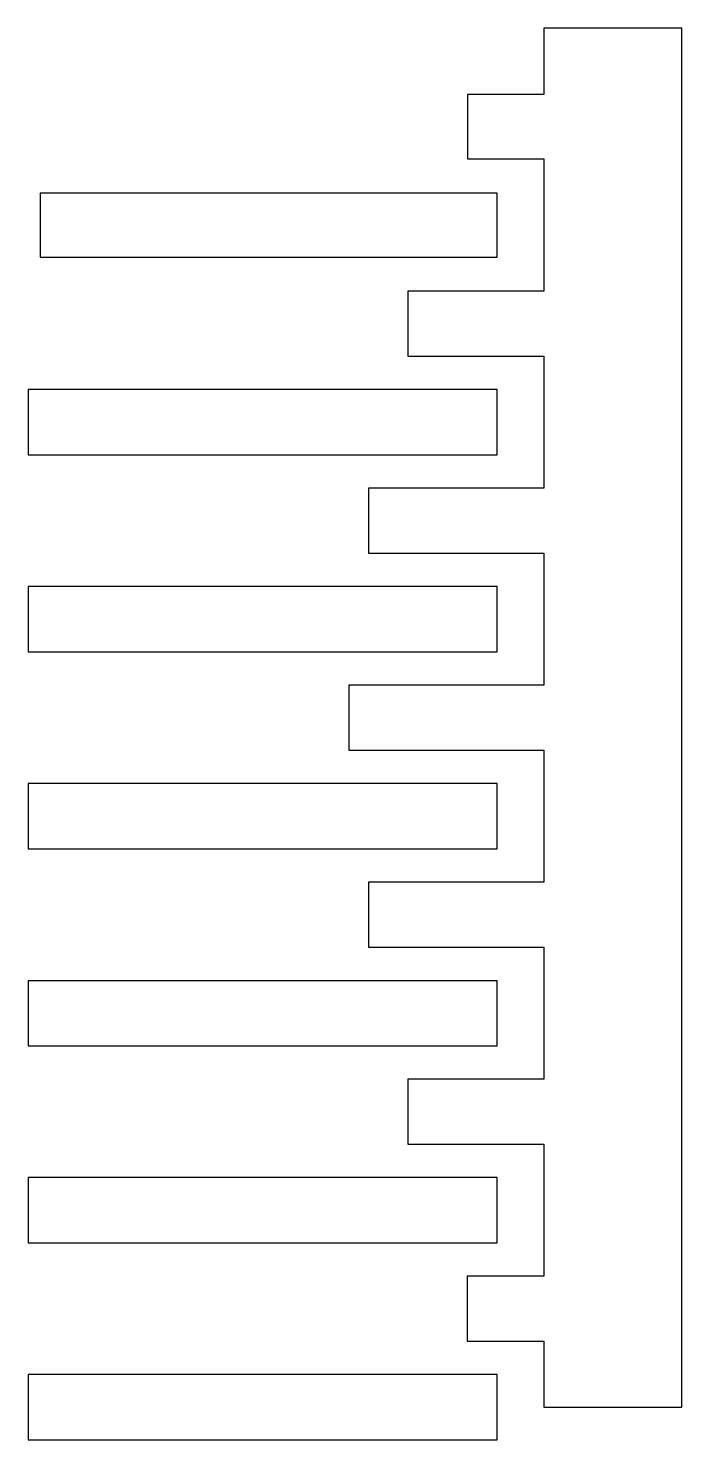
# Model space of a CAD drawing. Extents: x -1.25 to 1.26, y -0.46 to 0.44.
# Drawn here: x -1.252 to -0.838, y -0.458 to 0.438 of the extents above.
import ezdxf

# ---------------------------------------------------------------- set-up
doc = ezdxf.new("R2010")
doc.units = 0
doc.layers.add('Layer_1', color=7, linetype='CONTINUOUS')

msp = doc.modelspace()

# ---------------------------------------------------------------- linework, layer by layer
at = {"layer": 'Layer_1', "color": 7}
for points in [[(-0.924995, 0.437513), (-0.924995, 0.395399), (-0.9735, 0.395399), (-0.9735, 0.354666), (-0.924995, 0.354666), (-0.924995, 0.270716), (-1.011315, 0.270716), (-1.011315, 0.229374), (-0.924995, 0.229374), (-0.924995, 0.145701), (-1.036286, 0.145701), (-1.036286, 0.104358), (-0.924995, 0.104358), (-0.924995, 0.020685), (-1.048797, 0.020685), (-1.048797, -0.020658), (-0.924995, -0.020658), (-0.924995, -0.104331), (-1.036286, -0.104331), (-1.036286, -0.145618), (-0.924995, -0.145618), (-0.924995, -0.229291), (-1.011315, -0.229291), (-1.011315, -0.270634), (-0.924995, -0.270634), (-0.924995, -0.354307), (-0.973777, -0.354307), (-0.973777, -0.39565), (-0.924995, -0.39565), (-0.924995, -0.437486), (-0.837517, -0.437486), (-0.837517, 0.437513), (-0.924995, 0.437513)], [(-1.244589, 0.332893), (-1.244589, 0.292157), (-0.954651, 0.292157), (-0.954651, 0.332893), (-1.244589, 0.332893)], [(-1.252195, 0.208207), (-1.252195, 0.166867), (-0.954651, 0.166867), (-0.954651, 0.208207), (-1.252195, 0.208207)], [(-1.252195, 0.083191), (-1.252195, 0.041851), (-0.954651, 0.041851), (-0.954651, 0.083191), (-1.252195, 0.083191)], [(-1.252195, -0.041825), (-1.252195, -0.083165), (-0.954651, -0.083165), (-0.954651, -0.041825), (-1.252195, -0.041825)], [(-1.252195, -0.166841), (-1.252195, -0.208124), (-0.954651, -0.208124), (-0.954651, -0.166841), (-1.252195, -0.166841)], [(-1.252195, -0.2918), (-1.252195, -0.33314), (-0.954651, -0.33314), (-0.954651, -0.2918), (-1.252195, -0.2918)], [(-1.252195, -0.416816), (-1.252195, -0.458156), (-0.954651, -0.458156), (-0.954651, -0.416816), (-1.252195, -0.416816)]]:
    msp.add_lwpolyline(points, close=True, dxfattribs=at)

doc.saveas('drawing.dxf')
